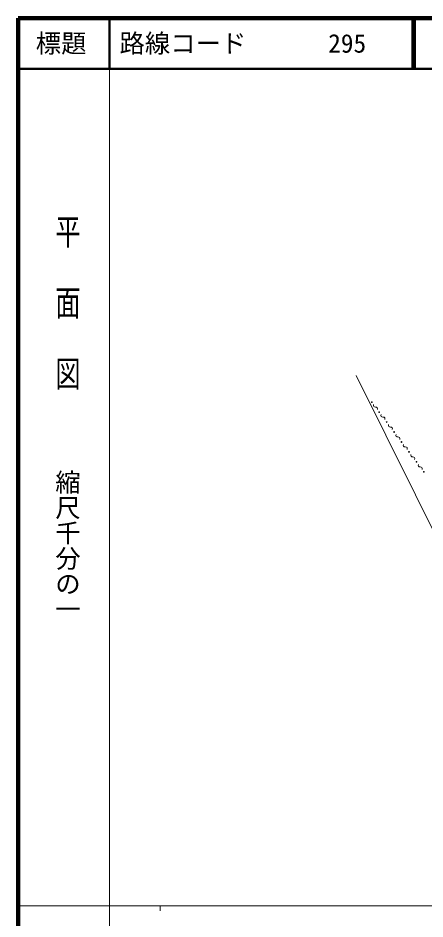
# Model space of a CAD drawing. Units: millimetres, scale not verified. Extents: x 40000 to 680000, y 20000 to 380000.
# Drawn here: x 40000 to 120219, y 202409 to 380000 of the extents above; entities that cross this region are included whole.
import ezdxf
from ezdxf.enums import TextEntityAlignment as Align

# ---------------------------------------------------------------- set-up
doc = ezdxf.new("R2010")
doc.units = ezdxf.units.MM
doc.header["$LTSCALE"] = 1000
for name, color, linetype, lineweight in [('M-BGD', 7, 'Continuous', 13), ('M-BMK-SRVR', 3, 'Continuous', 13), ('M-TTL', 2, 'Continuous', 140), ('M-TTL-BAND', 7, 'Continuous', 13), ('M-TTL-LINE', 7, 'Continuous', 50)]:
    doc.layers.add(name, color=color, linetype=linetype, lineweight=lineweight)
doc.layers.add('M-TTL-TXT', color=7, linetype='Continuous')
doc.styles.add('@ＭＳ ゴシック', font='')
doc.styles.add('ＭＳ ゴシック', font='')
doc.styles.get('@ＭＳ ゴシック').set_extended_font_data('@MS Gothic')
doc.styles.get('ＭＳ ゴシック').set_extended_font_data('MS Gothic')

msp = doc.modelspace()

# ---------------------------------------------------------------- linework, layer by layer
at = {"layer": 'M-BGD'}
for points in [[(110102, 303797), (110076, 303586), (110128, 303434), (110259, 303341), (110469, 303306), (110679, 303272), (110810, 303178), (110862, 303026), (110836, 302815)], [(111570, 301834), (111544, 301623), (111597, 301471), (111728, 301377), (111937, 301343), (112147, 301308), (112278, 301215), (112330, 301063), (112304, 300852)], [(113038, 299870), (113012, 299659), (113065, 299507), (113196, 299414), (113405, 299379), (113615, 299345), (113746, 299251), (113798, 299099), (113772, 298888)], [(114507, 297907), (114480, 297696), (114533, 297544), (114664, 297451), (114874, 297416), (115083, 297381), (115214, 297288), (115267, 297136), (115241, 296925)], [(115975, 295943), (115949, 295733), (116001, 295580), (116132, 295487), (116342, 295452), (116551, 295418), (116682, 295324), (116735, 295172), (116709, 294962)], [(117443, 293980), (117417, 293769), (117469, 293617), (117600, 293524), (117810, 293489), (118019, 293454), (118150, 293361), (118203, 293209), (118177, 292998)], [(118911, 292016), (118885, 291806), (118937, 291654), (119068, 291560), (119278, 291526), (119488, 291491), (119619, 291398), (119671, 291246), (119645, 291035)]]:
    msp.add_lwpolyline(points, dxfattribs=at)
for centre, radius in [((109735, 304288), 73.6), ((109735, 304288), 49), ((109735, 304288), 24.5), ((109735, 304288), 2.5), ((111203, 302325), 73.5), ((111203, 302325), 49), ((111203, 302325), 24.5), ((111203, 302325), 2.5), ((112671, 300361), 73.6), ((112671, 300361), 49), ((112671, 300361), 24.5), ((112671, 300361), 2.5), ((114139, 298398), 73.6), ((114139, 298398), 49), ((114139, 298398), 24.5), ((114139, 298398), 2.5), ((115608, 296434), 73.5), ((115608, 296434), 49), ((115608, 296434), 24.5), ((115608, 296434), 2.5), ((117076, 294471), 73.6), ((117076, 294471), 49), ((117076, 294471), 24.5), ((117076, 294471), 2.5), ((118544, 292507), 73.5), ((118544, 292507), 49), ((118544, 292507), 24.5), ((118544, 292507), 2.5), ((120012, 290544), 73.6), ((120012, 290544), 49), ((120012, 290544), 24.5), ((120012, 290544), 2.5)]:
    msp.add_circle(centre, radius, dxfattribs=at)
at = {"layer": 'M-BMK-SRVR'}
msp.add_line((106645, 309531), (151108, 219959), dxfattribs=at)
at = {"layer": 'M-TTL'}
for p, q in [((40000, 380000), (40000, 20000)), ((680000, 380000), (40000, 380000))]:
    msp.add_line(p, q, dxfattribs=at)
at = {"layer": 'M-TTL-BAND'}
for p, q in [((58000, 370000), (58000, 20000)), ((40000, 205000), (579000, 205000)), ((68000, 205000), (68000, 204000))]:
    msp.add_line(p, q, dxfattribs=at)
at = {"layer": 'M-TTL-LINE'}
for p, q in [((58000, 380000), (58000, 370000)), ((117750, 380000), (117750, 370000)), ((118250, 380000), (118250, 370000)), ((40000, 370000), (680000, 370000))]:
    msp.add_line(p, q, dxfattribs=at)

# ---------------------------------------------------------------- texts
at = {"layer": 'M-TTL-BAND', "style": '@ＭＳ ゴシック', "width": 1.4}
msp.add_text('平  面  図', height=3666, rotation=270, dxfattribs=at).set_placement((49777, 306475), align=Align.MIDDLE_RIGHT)
at = {"layer": 'M-TTL-BAND', "style": '@ＭＳ ゴシック'}
msp.add_text('縮尺千分の一', height=3666, rotation=270, dxfattribs=at).set_placement((49777, 261030), align=Align.MIDDLE_RIGHT)
at = {"layer": 'M-TTL-TXT', "style": 'ＭＳ ゴシック'}
msp.add_text('標題', height=3666, dxfattribs=at).set_placement((48500, 375000), align=Align.MIDDLE_CENTER)
for s, p in [('路線コード', (60000, 375000)), ('295', (101142, 375000))]:
    msp.add_text(s, height=3666, dxfattribs=at).set_placement(p, align=Align.MIDDLE_LEFT)

doc.saveas('drawing.dxf')
